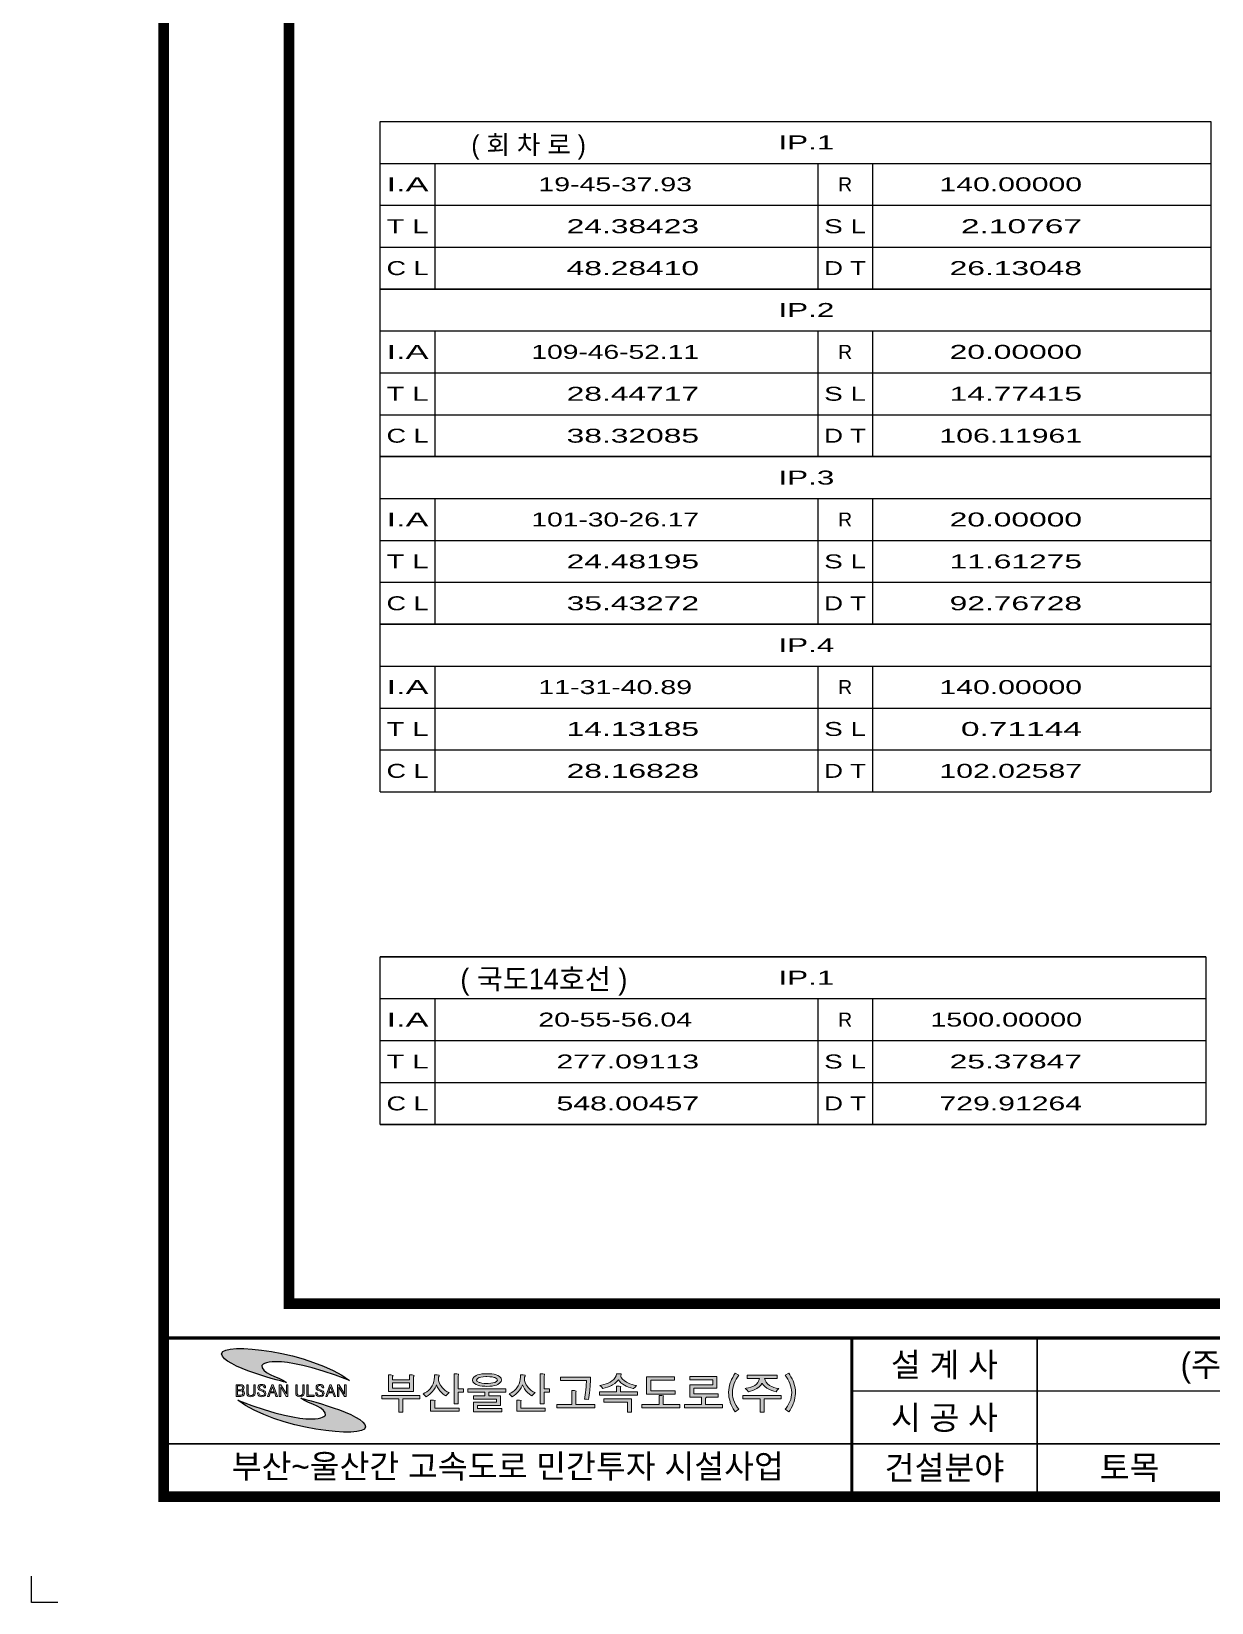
# Model space of a CAD drawing. Header units: millimetres. Extents: x 0 to 841, y 0 to 594.
# Drawn here: x 0 to 223, y 0 to 297 of the extents above; entities that cross this region are included whole.
import ezdxf
from ezdxf.enums import TextEntityAlignment as Align

# ---------------------------------------------------------------- set-up
doc = ezdxf.new("R2010")
doc.units = ezdxf.units.MM
doc.header["$LTSCALE"] = 10
for name, color, linetype in [('CA-TABL-LIN1', 4, 'Continuous'), ('CA-TABL-LIN2', 1, 'Continuous'), ('CA-TABL-TEX1', 6, 'Continuous'), ('CA-TABL-TEX2', 3, 'Continuous'), ('CX-BORD', 3, 'Continuous'), ('CX-BORD-LIN1', 4, 'Continuous'), ('CX-BORD-LIN2', 3, 'Continuous'), ('CX-BORD-TEX2', 7, 'Continuous'), ('CX-BORD-TEX3', 6, 'Continuous'), ('CX-MISC', 2, 'Continuous'), ('CZ-LIN1', 7, 'Continuous')]:
    doc.layers.add(name, color=color, linetype=linetype)
doc.styles.add('GHG2', font='Dotum.ttf')
doc.styles.add('RP2', font='Dotum.ttf')
doc.styles.add('TB_TEXT', font='Dotum.ttf')
doc.styles.add('TB_WBTXT', font='Dotum.ttf')
doc.styles.add('TB_WMTXT', font='Dotum.ttf')

# ---------------------------------------------------------------- blocks, each defined once
blk = doc.blocks.new('CXGLOGO-EX흑백1')
h = blk.add_hatch(color=74)
edge = h.paths.add_edge_path()
edge.add_spline(control_points=[(3.24, 1.49), (1.67, 2.6), (-1.78, 3.37), (-1.38, 4.71), (-1.38, 4.71), (-1.38, 4.71), (0.38, 7.51), (15.15, 1.88)], knot_values=[0, 0, 0, 0, 0.25, 0.25, 0.25, 0.25, 0.5, 0.5, 0.5, 0.5], degree=3, periodic=0)
edge.add_spline(control_points=[(15.15, 1.88), (8, 7.3), (-8.94, 9.33), (-8.99, 6.91)], knot_values=[0.5, 0.5, 0.5, 0.5, 0.75, 0.75, 0.75, 0.75], degree=3, periodic=0)
edge.add_spline(control_points=[(-8.99, 6.91), (-9.03, 4.5), (3.24, 1.49), (3.24, 1.49)], knot_values=[0.75, 0.75, 0.75, 0.75, 1, 1, 1, 1], degree=3, periodic=0)
h = blk.add_hatch(color=256)
h.paths.add_polyline_path([(63.25, -2.21), (67.68, -2.21), (67.68, -4.14), (68.44, -4.14), (68.44, -1.6), (63.25, -1.6)])
h.paths.add_polyline_path([(74.44, -1.23), (74.5, -1.07), (74.18, -0.99), (73.66, -0.99), (73.66, -2.67), (70.41, -2.67), (70.41, -3.28), (77.61, -3.28), (77.61, -2.67), (74.41, -2.67), (74.41, -1.3)])
h.paths.add_polyline_path([(93.49, -1.61), (96.71, -1.61), (96.71, -0.99), (89.51, -0.99), (89.51, -1.61), (92.73, -1.61), (92.73, -4.14), (93.49, -4.14)])
h.paths.add_polyline_path([(98.53, -1.72), (98.37, -2.14), (98.33, -2.24), (98.14, -2.64), (97.91, -3.02), (97.66, -3.37), (97.51, -3.56), (98.15, -4.08), (98.41, -3.72), (98.64, -3.35), (98.84, -2.96), (99.02, -2.55), (99.1, -2.3), (99.23, -1.88), (99.33, -1.44), (99.4, -1.01), (99.43, -0.57), (99.43, -0.39), (99.41, 0.03), (99.35, 0.47), (99.26, 0.9), (99.13, 1.34), (99.11, 1.39), (98.97, 1.77), (98.79, 2.15), (98.58, 2.55), (98.35, 2.95), (98.16, 3.25), (97.51, 2.85), (97.76, 2.5), (97.99, 2.12), (98.19, 1.72), (98.35, 1.32), (98.51, 0.88), (98.62, 0.44), (98.69, 0.02), (98.72, -0.4), (98.72, -0.42), (98.7, -0.86), (98.63, -1.29)])
h.paths.add_polyline_path([(93.89, 1.53), (93.7, 1.9), (93.59, 2.25), (95.94, 2.25), (95.94, 2.86), (90.28, 2.86), (90.28, 2.25), (92.65, 2.25), (92.53, 1.84), (92.33, 1.47), (92.04, 1.16), (91.73, 0.92), (91.38, 0.74), (91, 0.59), (90.57, 0.47), (90.09, 0.38), (89.95, 0.36), (90.26, 0.07), (90.53, -0.26), (90.95, -0.16), (91.37, -0.02), (91.77, 0.15), (92.15, 0.37), (92.57, 0.66), (92.88, 0.96), (93.09, 1.27), (93.11, 1.32), (93.33, 1.02), (93.63, 0.73), (94.03, 0.44), (94.15, 0.37), (94.54, 0.16), (94.94, -0.02), (95.35, -0.17), (95.77, -0.28), (96, 0.01), (96.29, 0.32), (95.8, 0.42), (95.36, 0.55), (94.97, 0.7), (94.62, 0.88), (94.53, 0.93), (94.17, 1.21)])
h.paths.add_polyline_path([(86.94, -1.7), (87.06, -2.13), (87.12, -2.3), (87.28, -2.72), (87.46, -3.12), (87.67, -3.51), (87.91, -3.88), (88.06, -4.08), (88.71, -3.56), (88.44, -3.21), (88.2, -2.85), (87.98, -2.45), (87.89, -2.24), (87.73, -1.81), (87.61, -1.38), (87.54, -0.96), (87.51, -0.52), (87.51, -0.42), (87.53, -0.01), (87.6, 0.42), (87.7, 0.86), (87.85, 1.3), (87.85, 1.32), (88.03, 1.74), (88.24, 2.13), (88.46, 2.51), (88.71, 2.85), (88.05, 3.25), (87.8, 2.85), (87.57, 2.45), (87.37, 2.06), (87.21, 1.67), (87.1, 1.39), (86.97, 0.95), (86.88, 0.52), (86.82, 0.08), (86.8, -0.35), (86.8, -0.39), (86.81, -0.83), (86.86, -1.26)])
h.paths.add_polyline_path([(79.45, 1.02), (79.45, -1.26), (81.7, -1.26), (81.7, -2.67), (78.45, -2.67), (78.45, -3.28), (85.65, -3.28), (85.65, -2.67), (82.45, -2.67), (82.45, -1.49), (82.46, -1.45), (82.49, -1.41), (82.54, -1.33), (82.55, -1.26), (84.84, -1.26), (84.84, -0.65), (80.21, -0.65), (80.21, 0.42), (84.56, 0.42), (84.56, 2.62), (79.47, 2.62), (79.47, 2), (83.8, 2), (83.8, 1.02)])
h.paths.add_polyline_path([(76.55, 2.56), (71.31, 2.56), (71.31, -0.7), (76.71, -0.7), (76.71, -0.1), (72.08, -0.1), (72.08, 1.94), (76.55, 1.94)])
h.paths.add_polyline_path([(66.12, 0.8), (65.59, 0.8), (65.59, -0.3), (62.37, -0.3), (62.37, -0.9), (69.57, -0.9), (69.57, -0.3), (66.36, -0.3), (66.36, 0.47), (66.39, 0.55), (66.45, 0.71)])
h.paths.add_polyline_path([(66.51, 3.1), (66.13, 3.15), (65.62, 3.15), (65.55, 2.77), (65.38, 2.41), (65.1, 2.07), (64.75, 1.78), (64.42, 1.56), (64.06, 1.38), (63.66, 1.22), (63.23, 1.08), (62.77, 0.98), (62.49, 0.94), (62.76, 0.65), (63.01, 0.34), (63.46, 0.46), (63.9, 0.59), (64.3, 0.74), (64.68, 0.92), (64.87, 1.02), (65.3, 1.3), (65.63, 1.59), (65.88, 1.89), (65.96, 2.01), (66.16, 1.71), (66.45, 1.42), (66.83, 1.14), (67.1, 0.98), (67.47, 0.78), (67.87, 0.62), (68.3, 0.47), (68.73, 0.35), (68.84, 0.33), (69.11, 0.62), (69.42, 0.91), (68.98, 0.98), (68.55, 1.09), (68.14, 1.24), (67.74, 1.41), (67.49, 1.55), (67.05, 1.83), (66.72, 2.14), (66.5, 2.44), (66.43, 2.62), (66.42, 2.8), (66.49, 2.95)])
h.paths.add_polyline_path([(41.14, 1.3), (40.63, 1.32), (40.18, 1.37), (39.79, 1.46), (39.64, 1.51), (39.23, 1.76), (39.15, 1.95), (39.32, 2.24), (39.64, 2.4), (39.99, 2.5), (40.41, 2.56), (40.9, 2.59), (41.14, 2.6), (41.65, 2.58), (42.1, 2.53), (42.48, 2.44), (42.62, 2.4), (43.03, 2.16), (43.12, 1.95), (42.94, 1.67), (42.62, 1.51), (42.27, 1.41), (41.85, 1.34), (41.36, 1.3)], flags=16)
h.paths.add_polyline_path([(41.55, 3.14), (41.14, 3.15), (40.62, 3.13), (40.15, 3.09), (39.72, 3.01), (39.35, 2.9), (39.08, 2.79), (38.67, 2.52), (38.44, 2.21), (38.39, 1.95), (38.48, 1.6), (38.76, 1.31), (39.08, 1.12), (39.42, 0.98), (39.8, 0.87), (40.23, 0.8), (40.71, 0.76), (41.14, 0.75), (41.65, 0.76), (42.12, 0.81), (42.54, 0.89), (42.92, 1), (43.19, 1.12), (43.6, 1.39), (43.83, 1.7), (43.88, 1.95), (43.79, 2.3), (43.51, 2.6), (43.19, 2.79), (42.85, 2.92), (42.47, 3.03), (42.03, 3.1)])
h.paths.add_polyline_path([(47.59, -1.92), (47.27, -1.84), (46.75, -1.84), (46.75, -3.95), (52.12, -3.95), (52.12, -3.34), (47.52, -3.34), (47.52, -2.2), (47.52, -2.14), (47.55, -2.09)])
h.paths.add_polyline_path([(31.34, -1.92), (31.02, -1.84), (30.5, -1.84), (30.5, -3.95), (35.87, -3.95), (35.87, -3.34), (31.27, -3.34), (31.27, -2.2), (31.27, -2.14), (31.29, -2.09)])
h.paths.add_polyline_path([(42.94, -1.66), (42.94, -2.22), (38.57, -2.22), (38.57, -4.04), (43.94, -4.04), (43.94, -3.43), (39.33, -3.43), (39.33, -2.84), (43.7, -2.84), (43.7, -1.05), (41.51, -1.05), (41.51, -0.34), (44.73, -0.34), (44.73, 0.27), (37.53, 0.27), (37.53, -0.34), (40.75, -0.34), (40.75, -1.05), (38.57, -1.05), (38.57, -1.66)])
h.paths.add_polyline_path([(21.28, -0.99), (21.28, -1.61), (24.5, -1.61), (24.5, -4.14), (25.26, -4.14), (25.26, -1.61), (28.48, -1.61), (28.48, -0.99)])
h.paths.add_polyline_path([(51.7, 3.15), (51.16, 3.15), (51.16, -2.53), (51.92, -2.53), (51.92, -0.36), (52.98, -0.36), (52.98, 0.26), (51.92, 0.26), (51.92, 2.67), (51.94, 2.77), (51.98, 2.87), (52.02, 3.07)])
h.paths.add_polyline_path([(48.36, 2.89), (47.98, 2.94), (47.48, 2.94), (47.48, 2.49), (47.44, 2.06), (47.35, 1.64), (47.2, 1.23), (47.01, 0.84), (46.93, 0.69), (46.66, 0.31), (46.37, -0.01), (46.04, -0.29), (45.68, -0.5), (45.32, -0.65), (45.61, -0.92), (45.89, -1.23), (46.26, -0.98), (46.6, -0.71), (46.92, -0.41), (47.04, -0.28), (47.33, 0.08), (47.57, 0.45), (47.76, 0.83), (47.84, 1.05), (48.01, 0.66), (48.24, 0.28), (48.51, -0.08), (48.82, -0.41), (49.15, -0.7), (49.5, -0.96), (49.6, -1.02), (49.91, -0.72), (50.23, -0.43), (49.86, -0.27), (49.51, -0.04), (49.19, 0.26), (48.87, 0.62), (48.84, 0.66), (48.57, 1.07), (48.37, 1.48), (48.26, 1.87), (48.22, 2.19), (48.25, 2.48), (48.33, 2.7)])
h.paths.add_polyline_path([(35.45, 3.15), (34.91, 3.15), (34.91, -2.53), (35.67, -2.53), (35.67, -0.36), (36.73, -0.36), (36.73, 0.26), (35.67, 0.26), (35.67, 2.67), (35.69, 2.77), (35.73, 2.87), (35.77, 3.07)])
h.paths.add_polyline_path([(32.11, 2.89), (31.73, 2.94), (31.23, 2.94), (31.23, 2.49), (31.19, 2.06), (31.09, 1.64), (30.95, 1.23), (30.76, 0.84), (30.68, 0.69), (30.41, 0.31), (30.12, -0.01), (29.79, -0.29), (29.43, -0.5), (29.07, -0.65), (29.36, -0.92), (29.64, -1.23), (30.01, -0.98), (30.35, -0.71), (30.67, -0.41), (30.79, -0.28), (31.08, 0.08), (31.32, 0.45), (31.51, 0.83), (31.59, 1.05), (31.76, 0.66), (31.99, 0.28), (32.26, -0.08), (32.57, -0.41), (32.89, -0.7), (33.25, -0.96), (33.35, -1.02), (33.65, -0.72), (33.97, -0.43), (33.61, -0.27), (33.26, -0.04), (32.93, 0.26), (32.62, 0.62), (32.59, 0.66), (32.32, 1.07), (32.12, 1.48), (32.01, 1.87), (31.97, 2.19), (32, 2.48), (32.08, 2.7)])
h.paths.add_polyline_path([(26.51, 1.39), (26.51, 0.4), (23.29, 0.4), (23.29, 1.39)], flags=16)
h.paths.add_polyline_path([(27.32, 2.66), (27.37, 2.83), (27, 2.91), (26.51, 2.91), (26.51, 2), (23.29, 2), (23.29, 2.58), (23.3, 2.62), (23.33, 2.67), (23.39, 2.83), (22.99, 2.91), (22.53, 2.91), (22.53, -0.21), (27.28, -0.21), (27.28, 2.56), (27.29, 2.62)])
h.paths.add_polyline_path([(58, -0.14), (57.69, -0.06), (57.16, -0.06), (57.16, -2.67), (54.33, -2.67), (54.33, -3.28), (61.53, -3.28), (61.53, -2.67), (57.92, -2.67), (57.92, -0.45), (57.92, -0.39), (57.96, -0.32)])
h.paths.add_polyline_path([(60.7, 2.5), (55.01, 2.5), (55.01, 1.88), (59.93, 1.88), (59.93, 1.55), (59.9, 1.14), (59.86, 0.66), (59.82, 0.12), (59.76, -0.41), (59.7, -0.88), (59.65, -1.29), (59.59, -1.65), (59.59, -1.67), (59.95, -1.69), (60.35, -1.73), (60.41, -1.34), (60.46, -0.92), (60.51, -0.47), (60.56, 0.01), (60.58, 0.23), (60.62, 0.71), (60.65, 1.18), (60.67, 1.62), (60.69, 2.04), (60.7, 2.45)])
h = blk.add_hatch(color=256)
h.paths.add_polyline_path([(11.6, 0.69), (11.94, -0.26), (11.26, -0.26)], flags=16)
h.paths.add_polyline_path([(12.25, -1.14), (12.54, -1.14), (11.73, 1.06), (11.48, 1.06), (10.67, -1.14), (10.96, -1.14), (11.18, -0.49), (12.02, -0.49)])
h.paths.add_polyline_path([(1.54, -1.14), (0.73, 1.06), (0.48, 1.06), (-0.33, -1.14), (-0.04, -1.14), (0.19, -0.49), (1.03, -0.49), (1.25, -1.14)])
h.paths.add_polyline_path([(1.9, -1.14), (2.17, -1.14), (2.17, 0.61), (3.23, -1.14), (3.52, -1.14), (3.52, 1.06), (3.25, 1.06), (3.25, -0.65), (2.21, 1.06), (1.9, 1.06)])
h.paths.add_polyline_path([(5.3, -0.69), (5.27, -0.48), (5.27, 1.06), (5, 1.06), (5, -0.45), (5.03, -0.7), (5.1, -0.9), (5.16, -0.98), (5.32, -1.1), (5.52, -1.17), (5.77, -1.2), (5.79, -1.2), (6.04, -1.17), (6.25, -1.1), (6.41, -1), (6.41, -0.99), (6.53, -0.82), (6.59, -0.61), (6.6, -0.45), (6.6, 1.06), (6.33, 1.06), (6.33, -0.46), (6.29, -0.7), (6.19, -0.86), (6.01, -0.96), (5.79, -0.98), (5.55, -0.94), (5.4, -0.86)])
h.paths.add_polyline_path([(7.36, 1.06), (7.09, 1.06), (7.09, -1.14), (8.47, -1.14), (8.47, -0.93), (7.36, -0.93)])
h.paths.add_polyline_path([(10.02, 1.02), (9.81, 1.08), (9.56, 1.11), (9.56, 1.11), (9.3, 1.08), (9.1, 1.02), (9.01, 0.95), (8.88, 0.78), (8.84, 0.56), (8.84, 0.54), (8.88, 0.31), (9, 0.15), (9.13, 0.06), (9.37, -0.05), (9.48, -0.09), (9.53, -0.11), (9.76, -0.21), (9.83, -0.25), (10, -0.36), (10.06, -0.48), (10.08, -0.62), (10.02, -0.84), (9.94, -0.9), (9.76, -0.97), (9.57, -0.98), (9.32, -0.94), (9.17, -0.86), (9.07, -0.7), (9.04, -0.45), (8.77, -0.45), (8.8, -0.69), (8.87, -0.89), (8.94, -0.99), (9.1, -1.1), (9.31, -1.17), (9.56, -1.2), (9.57, -1.2), (9.84, -1.17), (10.04, -1.12), (10.15, -1.05), (10.28, -0.89), (10.34, -0.68), (10.35, -0.58), (10.32, -0.35), (10.21, -0.18), (10.18, -0.16), (10.05, -0.07), (9.82, 0.03), (9.65, 0.11), (9.38, 0.22), (9.22, 0.31), (9.21, 0.32), (9.13, 0.51), (9.13, 0.57), (9.2, 0.78), (9.25, 0.82), (9.45, 0.89), (9.55, 0.9), (9.78, 0.85), (9.9, 0.77), (10.02, 0.59), (10.05, 0.47), (10.32, 0.47), (10.28, 0.71), (10.17, 0.89), (10.17, 0.9)])
h.paths.add_polyline_path([(12.89, -1.14), (13.16, -1.14), (13.16, 0.61), (14.23, -1.14), (14.52, -1.14), (14.52, 1.06), (14.24, 1.06), (14.24, -0.65), (13.2, 1.06), (12.89, 1.06)])
h.paths.add_polyline_path([(0.27, -0.26), (0.61, 0.69), (0.95, -0.26)], flags=16)
h.paths.add_polyline_path([(-5.98, 0.11), (-5.98, 0.84), (-5.48, 0.84), (-5.24, 0.81), (-5.13, 0.75), (-5.04, 0.57), (-5.04, 0.49), (-5.09, 0.27), (-5.16, 0.19), (-5.34, 0.12), (-5.5, 0.11)], flags=16)
h.paths.add_polyline_path([(-5.98, -0.93), (-5.98, -0.1), (-5.44, -0.1), (-5.2, -0.13), (-5.1, -0.17), (-4.98, -0.33), (-4.96, -0.52), (-5.01, -0.75), (-5.09, -0.85), (-5.27, -0.92), (-5.44, -0.93)], flags=16)
h.paths.add_polyline_path([(-5.12, 1.02), (-5.35, 1.06), (-5.4, 1.06), (-6.25, 1.06), (-6.25, -1.14), (-5.37, -1.14), (-5.12, -1.12), (-4.92, -1.05), (-4.85, -0.99), (-4.74, -0.83), (-4.69, -0.61), (-4.68, -0.52), (-4.72, -0.28), (-4.81, -0.13), (-4.98, 0), (-5.07, 0.03), (-4.88, 0.15), (-4.85, 0.19), (-4.77, 0.39), (-4.76, 0.5), (-4.8, 0.72), (-4.92, 0.9), (-4.94, 0.91)])
h.paths.add_polyline_path([(-3.97, -0.69), (-3.99, -0.48), (-3.99, 1.06), (-4.26, 1.06), (-4.26, -0.45), (-4.24, -0.7), (-4.16, -0.9), (-4.1, -0.98), (-3.95, -1.1), (-3.74, -1.17), (-3.49, -1.2), (-3.48, -1.2), (-3.22, -1.17), (-3.01, -1.1), (-2.86, -1), (-2.85, -0.99), (-2.74, -0.82), (-2.68, -0.61), (-2.66, -0.45), (-2.66, 1.06), (-2.94, 1.06), (-2.94, -0.46), (-2.97, -0.7), (-3.08, -0.86), (-3.26, -0.96), (-3.47, -0.98), (-3.72, -0.94), (-3.87, -0.86)])
h.paths.add_polyline_path([(-0.83, 0.9), (-0.97, 1.02), (-1.18, 1.08), (-1.44, 1.11), (-1.69, 1.08), (-1.89, 1.02), (-1.98, 0.95), (-2.11, 0.78), (-2.16, 0.56), (-2.16, 0.54), (-2.12, 0.31), (-2, 0.15), (-1.86, 0.06), (-1.63, -0.05), (-1.52, -0.09), (-1.47, -0.11), (-1.24, -0.21), (-1.17, -0.25), (-1, -0.36), (-0.93, -0.48), (-0.92, -0.62), (-0.97, -0.84), (-1.05, -0.9), (-1.23, -0.97), (-1.42, -0.98), (-1.67, -0.94), (-1.82, -0.86), (-1.92, -0.7), (-1.96, -0.45), (-2.22, -0.45), (-2.2, -0.69), (-2.12, -0.89), (-2.05, -0.99), (-1.89, -1.1), (-1.69, -1.17), (-1.43, -1.2), (-1.42, -1.2), (-1.16, -1.17), (-0.96, -1.12), (-0.85, -1.05), (-0.71, -0.89), (-0.65, -0.68), (-0.64, -0.58), (-0.68, -0.35), (-0.79, -0.18), (-0.81, -0.16), (-0.95, -0.07), (-1.17, 0.03), (-1.35, 0.11), (-1.61, 0.22), (-1.77, 0.31), (-1.78, 0.32), (-1.86, 0.51), (-1.86, 0.57), (-1.79, 0.78), (-1.74, 0.82), (-1.55, 0.89), (-1.44, 0.9), (-1.22, 0.85), (-1.09, 0.77), (-0.97, 0.59), (-0.95, 0.47), (-0.68, 0.47), (-0.72, 0.71), (-0.82, 0.89)])
h = blk.add_hatch(color=142)
edge = h.paths.add_edge_path()
edge.add_spline(control_points=[(18.21, -6.91), (18.25, -4.5), (5.98, -1.49), (5.98, -1.49)], knot_values=[0.75, 0.75, 0.75, 0.75, 1, 1, 1, 1], degree=3, periodic=0)
edge.add_spline(control_points=[(5.98, -1.49), (7.55, -2.6), (11, -3.37), (10.6, -4.71), (10.6, -4.71), (10.6, -4.71), (8.84, -7.51), (-5.93, -1.88)], knot_values=[0, 0, 0, 0, 0.25, 0.25, 0.25, 0.25, 0.5, 0.5, 0.5, 0.5], degree=3, periodic=0)
edge.add_spline(control_points=[(-5.93, -1.88), (1.22, -7.3), (18.17, -9.33), (18.21, -6.91)], knot_values=[0.5, 0.5, 0.5, 0.5, 0.75, 0.75, 0.75, 0.75], degree=3, periodic=0)
at = {"lineweight": 0}
for points in [[(35.45, 3.15), (34.91, 3.15), (34.91, -2.53), (35.67, -2.53), (35.67, -0.36), (36.73, -0.36), (36.73, 0.26), (35.67, 0.26), (35.67, 2.67), (35.69, 2.77), (35.73, 2.87), (35.77, 3.07)], [(41.55, 3.14), (41.14, 3.15), (40.62, 3.13), (40.15, 3.09), (39.72, 3.01), (39.35, 2.9), (39.08, 2.79), (38.67, 2.52), (38.44, 2.21), (38.39, 1.95), (38.48, 1.6), (38.76, 1.31), (39.08, 1.12), (39.42, 0.98), (39.8, 0.87), (40.23, 0.8), (40.71, 0.76), (41.14, 0.75), (41.65, 0.76), (42.12, 0.81), (42.54, 0.89), (42.92, 1), (43.19, 1.12), (43.6, 1.39), (43.83, 1.7), (43.88, 1.95), (43.79, 2.3), (43.51, 2.6), (43.19, 2.79), (42.85, 2.92), (42.47, 3.03), (42.03, 3.1)], [(51.7, 3.15), (51.16, 3.15), (51.16, -2.53), (51.92, -2.53), (51.92, -0.36), (52.98, -0.36), (52.98, 0.26), (51.92, 0.26), (51.92, 2.67), (51.94, 2.77), (51.98, 2.87), (52.02, 3.07)], [(66.51, 3.1), (66.13, 3.15), (65.62, 3.15), (65.55, 2.77), (65.38, 2.41), (65.1, 2.07), (64.75, 1.78), (64.42, 1.56), (64.06, 1.38), (63.66, 1.22), (63.23, 1.08), (62.77, 0.98), (62.49, 0.94), (62.76, 0.65), (63.01, 0.34), (63.46, 0.46), (63.9, 0.59), (64.3, 0.74), (64.68, 0.92), (64.87, 1.02), (65.3, 1.3), (65.63, 1.59), (65.88, 1.89), (65.96, 2.01), (66.16, 1.71), (66.45, 1.42), (66.83, 1.14), (67.1, 0.98), (67.47, 0.78), (67.87, 0.62), (68.3, 0.47), (68.73, 0.35), (68.84, 0.33), (69.11, 0.62), (69.42, 0.91), (68.98, 0.98), (68.55, 1.09), (68.14, 1.24), (67.74, 1.41), (67.49, 1.55), (67.05, 1.83), (66.72, 2.14), (66.5, 2.44), (66.43, 2.62), (66.42, 2.8), (66.49, 2.95)], [(86.94, -1.7), (87.06, -2.13), (87.12, -2.3), (87.28, -2.72), (87.46, -3.12), (87.67, -3.51), (87.91, -3.88), (88.06, -4.08), (88.71, -3.56), (88.44, -3.21), (88.2, -2.85), (87.98, -2.45), (87.89, -2.24), (87.73, -1.81), (87.61, -1.38), (87.54, -0.96), (87.51, -0.52), (87.51, -0.42), (87.53, -0.01), (87.6, 0.42), (87.7, 0.86), (87.85, 1.3), (87.85, 1.32), (88.03, 1.74), (88.24, 2.13), (88.46, 2.51), (88.71, 2.85), (88.05, 3.25), (87.8, 2.85), (87.57, 2.45), (87.37, 2.06), (87.21, 1.67), (87.1, 1.39), (86.97, 0.95), (86.88, 0.52), (86.82, 0.08), (86.8, -0.35), (86.8, -0.39), (86.81, -0.83), (86.86, -1.26)], [(98.53, -1.72), (98.37, -2.14), (98.33, -2.24), (98.14, -2.64), (97.91, -3.02), (97.66, -3.37), (97.51, -3.56), (98.15, -4.08), (98.41, -3.72), (98.64, -3.35), (98.84, -2.96), (99.02, -2.55), (99.1, -2.3), (99.23, -1.88), (99.33, -1.44), (99.4, -1.01), (99.43, -0.57), (99.43, -0.39), (99.41, 0.03), (99.35, 0.47), (99.26, 0.9), (99.13, 1.34), (99.11, 1.39), (98.97, 1.77), (98.79, 2.15), (98.58, 2.55), (98.35, 2.95), (98.16, 3.25), (97.51, 2.85), (97.76, 2.5), (97.99, 2.12), (98.19, 1.72), (98.35, 1.32), (98.51, 0.88), (98.62, 0.44), (98.69, 0.02), (98.72, -0.4), (98.72, -0.42), (98.7, -0.86), (98.63, -1.29)], [(-5.12, 1.02), (-5.35, 1.06), (-5.4, 1.06), (-6.25, 1.06), (-6.25, -1.14), (-5.37, -1.14), (-5.12, -1.12), (-4.92, -1.05), (-4.85, -0.99), (-4.74, -0.83), (-4.69, -0.61), (-4.68, -0.52), (-4.72, -0.28), (-4.81, -0.13), (-4.98, 0), (-5.07, 0.03), (-4.88, 0.15), (-4.85, 0.19), (-4.77, 0.39), (-4.76, 0.5), (-4.8, 0.72), (-4.92, 0.9), (-4.94, 0.91)], [(-5.98, 0.11), (-5.98, 0.84), (-5.48, 0.84), (-5.24, 0.81), (-5.13, 0.75), (-5.04, 0.57), (-5.04, 0.49), (-5.09, 0.27), (-5.16, 0.19), (-5.34, 0.12), (-5.5, 0.11)], [(-3.97, -0.69), (-3.99, -0.48), (-3.99, 1.06), (-4.26, 1.06), (-4.26, -0.45), (-4.24, -0.7), (-4.16, -0.9), (-4.1, -0.98), (-3.95, -1.1), (-3.74, -1.17), (-3.49, -1.2), (-3.48, -1.2), (-3.22, -1.17), (-3.01, -1.1), (-2.86, -1), (-2.85, -0.99), (-2.74, -0.82), (-2.68, -0.61), (-2.66, -0.45), (-2.66, 1.06), (-2.94, 1.06), (-2.94, -0.46), (-2.97, -0.7), (-3.08, -0.86), (-3.26, -0.96), (-3.47, -0.98), (-3.72, -0.94), (-3.87, -0.86)], [(-0.83, 0.9), (-0.97, 1.02), (-1.18, 1.08), (-1.44, 1.11), (-1.69, 1.08), (-1.89, 1.02), (-1.98, 0.95), (-2.11, 0.78), (-2.16, 0.56), (-2.16, 0.54), (-2.12, 0.31), (-2, 0.15), (-1.86, 0.06), (-1.63, -0.05), (-1.52, -0.09), (-1.47, -0.11), (-1.24, -0.21), (-1.17, -0.25), (-1, -0.36), (-0.93, -0.48), (-0.92, -0.62), (-0.97, -0.84), (-1.05, -0.9), (-1.23, -0.97), (-1.42, -0.98), (-1.67, -0.94), (-1.82, -0.86), (-1.92, -0.7), (-1.96, -0.45), (-1.96, -0.45), (-2.22, -0.45), (-2.2, -0.69), (-2.12, -0.89), (-2.05, -0.99), (-1.89, -1.1), (-1.69, -1.17), (-1.43, -1.2), (-1.42, -1.2), (-1.16, -1.17), (-0.96, -1.12), (-0.85, -1.05), (-0.71, -0.89), (-0.65, -0.68), (-0.64, -0.58), (-0.68, -0.35), (-0.79, -0.18), (-0.81, -0.16), (-0.95, -0.07), (-1.17, 0.03), (-1.35, 0.11), (-1.61, 0.22), (-1.77, 0.31), (-1.78, 0.32), (-1.86, 0.51), (-1.86, 0.57), (-1.79, 0.78), (-1.74, 0.82), (-1.55, 0.89), (-1.44, 0.9), (-1.22, 0.85), (-1.09, 0.77), (-0.97, 0.59), (-0.95, 0.47), (-0.68, 0.47), (-0.72, 0.71), (-0.82, 0.89)], [(1.54, -1.14), (0.73, 1.06), (0.48, 1.06), (-0.33, -1.14), (-0.04, -1.14), (0.19, -0.49), (1.03, -0.49), (1.25, -1.14)], [(0.27, -0.26), (0.61, 0.69), (0.95, -0.26)], [(1.9, -1.14), (2.17, -1.14), (2.17, 0.61), (3.23, -1.14), (3.52, -1.14), (3.52, 1.06), (3.25, 1.06), (3.25, -0.65), (2.21, 1.06), (1.9, 1.06)], [(5.3, -0.69), (5.27, -0.48), (5.27, 1.06), (5, 1.06), (5, -0.45), (5.03, -0.7), (5.1, -0.9), (5.16, -0.98), (5.32, -1.1), (5.52, -1.17), (5.77, -1.2), (5.79, -1.2), (6.04, -1.17), (6.25, -1.1), (6.41, -1), (6.41, -0.99), (6.53, -0.82), (6.59, -0.61), (6.6, -0.45), (6.6, 1.06), (6.33, 1.06), (6.33, -0.46), (6.29, -0.7), (6.19, -0.86), (6.01, -0.96), (5.79, -0.98), (5.55, -0.94), (5.4, -0.86)], [(7.36, 1.06), (7.09, 1.06), (7.09, -1.14), (8.47, -1.14), (8.47, -0.93), (7.36, -0.93)], [(10.02, 1.02), (9.81, 1.08), (9.56, 1.11), (9.56, 1.11), (9.3, 1.08), (9.1, 1.02), (9.01, 0.95), (8.88, 0.78), (8.84, 0.56), (8.84, 0.54), (8.88, 0.31), (9, 0.15), (9.13, 0.06), (9.37, -0.05), (9.48, -0.09), (9.53, -0.11), (9.76, -0.21), (9.83, -0.25), (10, -0.36), (10.06, -0.48), (10.08, -0.62), (10.02, -0.84), (9.94, -0.9), (9.76, -0.97), (9.57, -0.98), (9.32, -0.94), (9.17, -0.86), (9.07, -0.7), (9.04, -0.45), (9.04, -0.45), (8.77, -0.45), (8.8, -0.69), (8.87, -0.89), (8.94, -0.99), (9.1, -1.1), (9.31, -1.17), (9.56, -1.2), (9.57, -1.2), (9.84, -1.17), (10.04, -1.12), (10.15, -1.05), (10.28, -0.89), (10.34, -0.68), (10.35, -0.58), (10.32, -0.35), (10.21, -0.18), (10.18, -0.16), (10.05, -0.07), (9.82, 0.03), (9.65, 0.11), (9.38, 0.22), (9.22, 0.31), (9.21, 0.32), (9.13, 0.51), (9.13, 0.57), (9.2, 0.78), (9.25, 0.82), (9.45, 0.89), (9.55, 0.9), (9.78, 0.85), (9.9, 0.77), (10.02, 0.59), (10.05, 0.47), (10.32, 0.47), (10.28, 0.71), (10.17, 0.89), (10.17, 0.9)], [(12.25, -1.14), (12.54, -1.14), (11.73, 1.06), (11.48, 1.06), (10.67, -1.14), (10.96, -1.14), (11.18, -0.49), (12.02, -0.49)], [(11.6, 0.69), (11.94, -0.26), (11.26, -0.26)], [(12.89, -1.14), (13.16, -1.14), (13.16, 0.61), (14.23, -1.14), (14.52, -1.14), (14.52, 1.06), (14.24, 1.06), (14.24, -0.65), (13.2, 1.06), (12.89, 1.06)], [(27.32, 2.66), (27.37, 2.83), (27, 2.91), (26.51, 2.91), (26.51, 2), (23.29, 2), (23.29, 2.58), (23.3, 2.62), (23.33, 2.67), (23.39, 2.83), (22.99, 2.91), (22.53, 2.91), (22.53, -0.21), (27.28, -0.21), (27.28, 2.56), (27.29, 2.62)], [(26.51, 1.39), (26.51, 0.4), (23.29, 0.4), (23.29, 1.39)], [(32.11, 2.89), (31.73, 2.94), (31.23, 2.94), (31.23, 2.49), (31.19, 2.06), (31.09, 1.64), (30.95, 1.23), (30.76, 0.84), (30.68, 0.69), (30.41, 0.31), (30.12, -0.01), (29.79, -0.29), (29.43, -0.5), (29.07, -0.65), (29.36, -0.92), (29.64, -1.23), (30.01, -0.98), (30.35, -0.71), (30.67, -0.41), (30.79, -0.28), (31.08, 0.08), (31.32, 0.45), (31.51, 0.83), (31.59, 1.05), (31.76, 0.66), (31.99, 0.28), (32.26, -0.08), (32.57, -0.41), (32.89, -0.7), (33.25, -0.96), (33.35, -1.02), (33.65, -0.72), (33.97, -0.43), (33.61, -0.27), (33.26, -0.04), (32.93, 0.26), (32.62, 0.62), (32.59, 0.66), (32.32, 1.07), (32.12, 1.48), (32.01, 1.87), (31.97, 2.19), (32, 2.48), (32.08, 2.7)], [(42.94, -1.66), (42.94, -2.22), (38.57, -2.22), (38.57, -4.04), (43.94, -4.04), (43.94, -3.43), (39.33, -3.43), (39.33, -2.84), (43.7, -2.84), (43.7, -1.05), (41.51, -1.05), (41.51, -0.34), (44.73, -0.34), (44.73, 0.27), (37.53, 0.27), (37.53, -0.34), (40.75, -0.34), (40.75, -1.05), (38.57, -1.05), (38.57, -1.66)], [(41.14, 1.3), (40.63, 1.32), (40.18, 1.37), (39.79, 1.46), (39.64, 1.51), (39.23, 1.76), (39.15, 1.95), (39.32, 2.24), (39.64, 2.4), (39.99, 2.5), (40.41, 2.56), (40.9, 2.59), (41.14, 2.6), (41.65, 2.58), (42.1, 2.53), (42.48, 2.44), (42.62, 2.4), (43.03, 2.16), (43.12, 1.95), (42.94, 1.67), (42.62, 1.51), (42.27, 1.41), (41.85, 1.34), (41.36, 1.3)], [(48.36, 2.89), (47.98, 2.94), (47.48, 2.94), (47.48, 2.49), (47.44, 2.06), (47.35, 1.64), (47.2, 1.23), (47.01, 0.84), (46.93, 0.69), (46.66, 0.31), (46.37, -0.01), (46.04, -0.29), (45.68, -0.5), (45.32, -0.65), (45.61, -0.92), (45.89, -1.23), (46.26, -0.98), (46.6, -0.71), (46.92, -0.41), (47.04, -0.28), (47.33, 0.08), (47.57, 0.45), (47.76, 0.83), (47.84, 1.05), (48.01, 0.66), (48.24, 0.28), (48.51, -0.08), (48.82, -0.41), (49.15, -0.7), (49.5, -0.96), (49.6, -1.02), (49.91, -0.72), (50.23, -0.43), (49.86, -0.27), (49.51, -0.04), (49.19, 0.26), (48.87, 0.62), (48.84, 0.66), (48.57, 1.07), (48.37, 1.48), (48.26, 1.87), (48.22, 2.19), (48.25, 2.48), (48.33, 2.7)], [(60.7, 2.5), (55.01, 2.5), (55.01, 1.88), (59.93, 1.88), (59.93, 1.55), (59.9, 1.14), (59.86, 0.66), (59.82, 0.12), (59.76, -0.41), (59.7, -0.88), (59.65, -1.29), (59.59, -1.65), (59.59, -1.67), (59.95, -1.69), (60.35, -1.73), (60.41, -1.34), (60.46, -0.92), (60.51, -0.47), (60.56, 0.01), (60.58, 0.23), (60.62, 0.71), (60.65, 1.18), (60.67, 1.62), (60.69, 2.04), (60.7, 2.45)], [(66.12, 0.8), (65.59, 0.8), (65.59, -0.3), (62.37, -0.3), (62.37, -0.9), (69.57, -0.9), (69.57, -0.3), (66.36, -0.3), (66.36, 0.47), (66.39, 0.55), (66.45, 0.71)], [(76.55, 2.56), (71.31, 2.56), (71.31, -0.7), (76.71, -0.7), (76.71, -0.1), (72.08, -0.1), (72.08, 1.94), (76.55, 1.94)], [(79.45, 1.02), (79.45, -1.26), (81.7, -1.26), (81.7, -2.67), (78.45, -2.67), (78.45, -3.28), (85.65, -3.28), (85.65, -2.67), (82.45, -2.67), (82.45, -1.49), (82.46, -1.45), (82.49, -1.41), (82.54, -1.33), (82.55, -1.26), (84.84, -1.26), (84.84, -0.65), (80.21, -0.65), (80.21, 0.42), (84.56, 0.42), (84.56, 2.62), (79.47, 2.62), (79.47, 2), (83.8, 2), (83.8, 1.02)], [(93.89, 1.53), (93.7, 1.9), (93.59, 2.25), (95.94, 2.25), (95.94, 2.86), (90.28, 2.86), (90.28, 2.25), (92.65, 2.25), (92.53, 1.84), (92.33, 1.47), (92.04, 1.16), (91.73, 0.92), (91.38, 0.74), (91, 0.59), (90.57, 0.47), (90.09, 0.38), (89.95, 0.36), (90.26, 0.07), (90.53, -0.26), (90.95, -0.16), (91.37, -0.02), (91.77, 0.15), (92.15, 0.37), (92.57, 0.66), (92.88, 0.96), (93.09, 1.27), (93.11, 1.32), (93.33, 1.02), (93.63, 0.73), (94.03, 0.44), (94.15, 0.37), (94.54, 0.16), (94.94, -0.02), (95.35, -0.17), (95.77, -0.28), (96, 0.01), (96.29, 0.32), (95.8, 0.42), (95.36, 0.55), (94.97, 0.7), (94.62, 0.88), (94.53, 0.93), (94.17, 1.21)], [(-5.98, -0.93), (-5.98, -0.1), (-5.44, -0.1), (-5.2, -0.13), (-5.1, -0.17), (-4.98, -0.33), (-4.96, -0.52), (-5.01, -0.75), (-5.09, -0.85), (-5.27, -0.92), (-5.44, -0.93)], [(21.28, -0.99), (21.28, -1.61), (24.5, -1.61), (24.5, -4.14), (25.26, -4.14), (25.26, -1.61), (28.48, -1.61), (28.48, -0.99)], [(31.34, -1.92), (31.02, -1.84), (30.5, -1.84), (30.5, -3.95), (35.87, -3.95), (35.87, -3.34), (31.27, -3.34), (31.27, -2.2), (31.27, -2.14), (31.29, -2.09)], [(47.59, -1.92), (47.27, -1.84), (46.75, -1.84), (46.75, -3.95), (52.12, -3.95), (52.12, -3.34), (47.52, -3.34), (47.52, -2.2), (47.52, -2.14), (47.55, -2.09)], [(58, -0.14), (57.69, -0.06), (57.16, -0.06), (57.16, -2.67), (54.33, -2.67), (54.33, -3.28), (61.53, -3.28), (61.53, -2.67), (57.92, -2.67), (57.92, -0.45), (57.92, -0.39), (57.96, -0.32)], [(63.25, -2.21), (67.68, -2.21), (67.68, -4.14), (68.44, -4.14), (68.44, -1.6), (63.25, -1.6)], [(74.44, -1.23), (74.5, -1.07), (74.18, -0.99), (73.66, -0.99), (73.66, -2.67), (70.41, -2.67), (70.41, -3.28), (77.61, -3.28), (77.61, -2.67), (74.41, -2.67), (74.41, -1.3)], [(93.49, -1.61), (96.71, -1.61), (96.71, -0.99), (89.51, -0.99), (89.51, -1.61), (92.73, -1.61), (92.73, -4.14), (93.49, -4.14)]]:
    blk.add_lwpolyline(points, close=True, dxfattribs=at)
blk.add_lwpolyline([(-1.44, 1.11), (-1.44, 1.11)], dxfattribs=at)
at = {"color": 74}
blk.add_open_spline([(3.24, 1.49), (1.67, 2.6), (-1.78, 3.37), (-1.38, 4.71), (-1.38, 4.71), (-1.38, 4.71), (0.38, 7.51), (15.15, 1.88), (15.15, 1.88), (8, 7.3), (-8.94, 9.33), (-8.99, 6.91), (-8.99, 6.91), (-9.03, 4.5), (3.24, 1.49), (3.24, 1.49)], degree=3, knots=[0, 0, 0, 0, 0.25, 0.25, 0.25, 0.25, 0.5, 0.5, 0.5, 0.5, 0.75, 0.75, 0.75, 0.75, 1, 1, 1, 1], dxfattribs=at)
at = {"color": 142}
blk.add_open_spline([(5.98, -1.49), (7.55, -2.6), (11, -3.37), (10.6, -4.71), (10.6, -4.71), (10.6, -4.71), (8.84, -7.51), (-5.93, -1.88), (-5.93, -1.88), (1.22, -7.3), (18.17, -9.33), (18.21, -6.91), (18.21, -6.91), (18.25, -4.5), (5.98, -1.49), (5.98, -1.49)], degree=3, knots=[0, 0, 0, 0, 0.25, 0.25, 0.25, 0.25, 0.5, 0.5, 0.5, 0.5, 0.75, 0.75, 0.75, 0.75, 1, 1, 1, 1], dxfattribs=at)
blk = doc.blocks.new('CXBLKA1-KHCA-부산~울산409_K2H')
at = {"layer": 'CX-BORD-LIN1', "const_width": 2}
blk.add_lwpolyline([(821, 20), (25, 20), (25, 574), (821, 574)], close=True, dxfattribs=at)
at = {"layer": 'CX-BORD-LIN1'}
for points, const_width in [([(821, 50), (25, 50)], 0.6), ([(155, 20), (155, 50)], 0.6), ([(190, 20), (190, 50)], 0.3)]:
    blk.add_lwpolyline(points, dxfattribs=dict(at, const_width=const_width))
at = {"layer": 'CX-BORD-LIN2', "const_width": 0.3}
for points in [[(295, 40), (155, 40)], [(295, 30), (25, 30)]]:
    blk.add_lwpolyline(points, dxfattribs=at)
at = {"layer": 'CX-MISC'}
blk.add_lwpolyline([(5, 0), (0, 0), (0, 5)], dxfattribs=at)
blk.add_blockref('CXGLOGO-EX흑백1', (44.93, 40.12), dxfattribs=at)
at = {"layer": 'CX-BORD-LIN1', "style": 'TB_TEXT'}
for tag, height, p in [('TR_RNUM4', 3, (310.11, 46.64)), ('TR_RDAT4', 3.5, (342.5, 47)), ('TR_DGN4', 3.5, (484.12, 47)), ('TR_CHK4', 3.5, (524.12, 47)), ('TR_APP4', 3.5, (564.12, 47)), ('TR_RNUM3', 3, (310.11, 40.64)), ('TR_RDAT3', 3.5, (342.5, 41)), ('TR_DGN3', 3.5, (484.12, 41)), ('TR_CHK3', 3.5, (524.12, 41)), ('TR_APP3', 3.5, (564.12, 41)), ('TR_RNUM2', 3, (310.11, 34.64)), ('TR_RDAT2', 3.5, (342.5, 35)), ('TR_DGN2', 3.5, (484.12, 35)), ('TR_CHK2', 3.5, (524.12, 35)), ('TR_APP2', 3.5, (564.12, 35)), ('TR_RNUM1', 3, (310.11, 28.64)), ('TR_RDAT1', 3.5, (342.5, 29)), ('TR_DGN1', 3.5, (484.12, 29)), ('TR_CHK1', 3.5, (524.12, 29)), ('TR_APP1', 3.5, (564.12, 29))]:
    blk.add_attdef(tag, text='', height=height, dxfattribs=at).set_placement(p, align=Align.MIDDLE_CENTER)
for tag, p in [('TR_RCON4', (367.3, 47)), ('TR_RCON3', (367.3, 41)), ('TR_RCON2', (367.3, 35)), ('TR_RCON1', (367.3, 29))]:
    blk.add_attdef(tag, text='', height=3.5, dxfattribs=at).set_placement(p, align=Align.MIDDLE_LEFT)
at = {"layer": 'CX-BORD-LIN2', "style": 'TB_TEXT'}
blk.add_attdef('TD_VERSION', text='', height=3, rotation=90, dxfattribs=at).set_placement((825.5, 68.01), align=Align.MIDDLE_CENTER)
at = {"layer": 'CX-BORD-TEX2', "style": 'TB_WMTXT'}
for tag, height, p in [('TB_CNAME', 5, (40.34, 551.83)), ('TB_CSCOP', 4, (41.63, 543.83))]:
    blk.add_attdef(tag, text='', height=height, dxfattribs=at).set_placement(p, align=Align.BOTTOM_LEFT)
at = {"layer": 'CX-BORD-TEX2', "style": 'TB_WBTXT'}
for tag, height, p in [('TB_MTITIL', 10, (423, 553.33)), ('TB_STITL', 7, (423, 538.33))]:
    blk.add_attdef(tag, text='', height=height, dxfattribs=at).set_placement(p, align=Align.MIDDLE_CENTER)
at = {"layer": 'CX-BORD-TEX3', "style": 'TB_TEXT'}
for s, p in [('설 계 사', (172.5, 45)), ('시 공 사', (172.5, 35)), ('건설분야', (172.5, 25.53))]:
    blk.add_text(s, height=4.5, dxfattribs=at).set_placement(p, align=Align.MIDDLE)
for tag, height, p in [('TD_DCOMP', 4.5, (242.5, 45)), ('TD_CSECT', 4.5, (636, 45)), ('TD_DNAME_TOP', 4.5, (780, 45)), ('TD_DNAME_MAIN', 4.5, (780, 39.01)), ('TD_CCOMP', 4.5, (242.5, 35)), ('TD_HSCAL', 4.5, (651.7, 35.24)), ('TD_VSCAL', 4.5, (680.78, 35.24)), ('TD_DNAME_BOT', 3, (780, 33.65)), ('TD_CNAME', 4.5, (90, 25.75)), ('TD_FIELD', 4.5, (207.5, 25.53)), ('TD_CSTEP', 4.5, (278.24, 25.53)), ('TD_DWGCODE', 4.5, (666, 25.39)), ('TD_DWGNO', 4.5, (780, 25.39))]:
    blk.add_attdef(tag, text='', height=height, dxfattribs=at).set_placement(p, align=Align.MIDDLE_CENTER)
at = {"layer": 'CX-BORD-TEX3', "style": 'TB_TEXT', "width": 0.9}
blk.add_attdef('TD_CDIST', text='', height=4, dxfattribs=at).set_placement((681, 45), align=Align.MIDDLE_CENTER)

msp = doc.modelspace()

# ---------------------------------------------------------------- linework, layer by layer
at = {"layer": 'CA-TABL-LIN1', "linetype": 'Continuous'}
for p, q in [((65.9, 248.3), (65.9, 279.98)), ((65.9, 279.98), (222.86, 279.98)), ((222.86, 279.98), (222.86, 248.3)), ((65.9, 272.06), (222.86, 272.06)), ((65.9, 216.62), (65.9, 248.3)), ((65.9, 248.3), (222.86, 248.3)), ((65.9, 248.3), (222.86, 248.3)), ((222.86, 248.3), (65.9, 248.3)), ((222.86, 248.3), (222.86, 216.62)), ((65.9, 240.38), (222.86, 240.38)), ((65.9, 184.94), (65.9, 216.62)), ((65.9, 216.62), (222.86, 216.62)), ((65.9, 216.62), (222.86, 216.62)), ((222.86, 216.62), (65.9, 216.62)), ((222.86, 216.62), (222.86, 184.94)), ((65.9, 208.7), (222.86, 208.7)), ((65.9, 153.26), (65.9, 184.94)), ((65.9, 184.94), (222.86, 184.94)), ((65.9, 184.94), (222.86, 184.94)), ((222.86, 184.94), (65.9, 184.94)), ((222.86, 184.94), (222.86, 153.26)), ((65.9, 177.02), (222.86, 177.02)), ((65.9, 153.26), (222.86, 153.26)), ((65.9, 90.4), (65.9, 122.08)), ((65.9, 122.08), (221.92, 122.08)), ((65.9, 122.08), (221.92, 122.08)), ((221.92, 122.08), (65.9, 122.08)), ((221.92, 122.08), (221.92, 90.4)), ((65.9, 114.16), (221.92, 114.16)), ((65.9, 90.4), (154.94, 90.4)), ((65.9, 90.4), (221.92, 90.4)), ((221.92, 90.4), (65.9, 90.4)), ((65.9, 90.4), (221.92, 90.4))]:
    msp.add_line(p, q, dxfattribs=at)
at = {"layer": 'CA-TABL-LIN2', "linetype": 'Continuous'}
for p, q in [((76.22, 272.06), (76.22, 248.3)), ((148.58, 272.06), (148.58, 248.3)), ((158.9, 272.06), (158.9, 248.3)), ((65.9, 264.14), (222.86, 264.14)), ((65.9, 256.22), (222.86, 256.22)), ((76.22, 240.38), (76.22, 216.62)), ((148.58, 240.38), (148.58, 216.62)), ((158.9, 240.38), (158.9, 216.62)), ((65.9, 232.46), (222.86, 232.46)), ((65.9, 224.54), (222.86, 224.54)), ((76.22, 208.7), (76.22, 184.94)), ((148.58, 208.7), (148.58, 184.94)), ((158.9, 208.7), (158.9, 184.94)), ((65.9, 200.78), (222.86, 200.78)), ((65.9, 192.86), (222.86, 192.86)), ((76.22, 177.02), (76.22, 153.26)), ((148.58, 177.02), (148.58, 153.26)), ((158.9, 177.02), (158.9, 153.26)), ((65.9, 169.1), (222.86, 169.1)), ((65.9, 161.18), (222.86, 161.18)), ((76.22, 114.16), (76.22, 90.4)), ((148.58, 114.16), (148.58, 90.4)), ((158.9, 114.16), (158.9, 90.4)), ((65.9, 106.24), (221.92, 106.24)), ((65.9, 98.32), (221.92, 98.32))]:
    msp.add_line(p, q, dxfattribs=at)
at = {"layer": 'CZ-LIN1'}
msp.add_lwpolyline([(48.65, 541.03, 2, 2, 0), (48.65, 56.49, 2, 2, 0), (799.09, 56.49, 2, 2, 0), (799.09, 541.03, 2, 2, 0)], format="xyseb", close=True, dxfattribs=at)

# ---------------------------------------------------------------- block references
at = {"layer": 'CX-BORD'}
ref = msp.add_blockref('CXBLKA1-KHCA-부산~울산409_K2H', (0, 0), dxfattribs=at)
ref.add_attrib('TD_CNAME', '부산~울산간 고속도로 민간투자 시설사업', dxfattribs={"layer": 'CX-BORD-TEX3', "height": 4.5, "style": 'TB_TEXT'}).set_placement((90, 25.75), align=Align.MIDDLE_CENTER)
ref.add_attrib('TD_DCOMP', '(주) 태원코퍼레이션', dxfattribs={"layer": 'CX-BORD-TEX3', "height": 4.5, "style": 'TB_TEXT'}).set_placement((242.5, 45), align=Align.MIDDLE_CENTER)
ref.add_attrib('TD_FIELD', '토목', dxfattribs={"layer": 'CX-BORD-TEX3', "height": 4.5, "style": 'TB_TEXT'}).set_placement((207.5, 25.53), align=Align.MIDDLE_CENTER)

# ---------------------------------------------------------------- texts
at = {"layer": 'CA-TABL-TEX1', "style": 'GHG2'}
for s, height, p in [('( 회 차 로 )', 3.553, (83.12, 273.82)), ('( 국도14호선 )', 3.909, (81.04, 115.93))]:
    msp.add_text(s, height=height, dxfattribs=at).set_placement(p)
at = {"layer": 'CA-TABL-TEX1', "style": 'RP2', "width": 1.549133}
for s, p, p2 in [('IP.1', (141.14, 274.7), (151.7, 274.7)), ('IP.2', (141.14, 243.02), (151.7, 243.02)), ('IP.3', (141.14, 211.34), (151.7, 211.34)), ('IP.4', (141.14, 179.66), (151.7, 179.66)), ('IP.1', (141.14, 116.8), (151.7, 116.8))]:
    msp.add_text(s, height=2.64, dxfattribs=at).set_placement(p, p2, align=Align.FIT)
at = {"layer": 'CA-TABL-TEX2', "style": 'RP2'}
for s, width, p, p2 in [('I.A', 1.661157, (67.1, 266.78), (75.02, 266.78)), ('19-45-37.93', 1.273084, (95.78, 266.78), (124.82, 266.78)), ('19-45-37.93', 1.273084, (95.78, 266.78), (124.82, 266.78)), ('R', 1.077485, (152.42, 266.78), (155.06, 266.78)), ('   140.00000', 1.42968, (166.82, 266.78), (198.5, 266.78)), ('T L', 1.480911, (67.1, 258.86), (75.02, 258.86)), ('    24.38423', 1.491148, (94.46, 258.86), (126.14, 258.86)), ('S L', 1.426452, (149.78, 258.86), (157.7, 258.86)), ('     2.10767', 1.55814, (166.82, 258.86), (198.5, 258.86)), ('C L', 1.353121, (67.1, 250.94), (75.02, 250.94)), ('    48.28410', 1.491148, (94.46, 250.94), (126.14, 250.94)), ('D T', 1.315289, (149.78, 250.94), (157.7, 250.94)), ('    26.13048', 1.491148, (166.82, 250.94), (198.5, 250.94)), ('I.A', 1.661157, (67.1, 235.1), (75.02, 235.1)), ('109-46-52.11', 1.269777, (94.46, 235.1), (126.14, 235.1)), ('109-46-52.11', 1.269777, (94.46, 235.1), (126.14, 235.1)), ('R', 1.077485, (152.42, 235.1), (155.06, 235.1)), ('    20.00000', 1.491148, (166.82, 235.1), (198.5, 235.1)), ('T L', 1.480911, (67.1, 227.18), (75.02, 227.18)), ('    28.44717', 1.491148, (94.46, 227.18), (126.14, 227.18)), ('S L', 1.426452, (149.78, 227.18), (157.7, 227.18)), ('    14.77415', 1.491148, (166.82, 227.18), (198.5, 227.18)), ('C L', 1.353121, (67.1, 219.26), (75.02, 219.26)), ('    38.32085', 1.491148, (94.46, 219.26), (126.14, 219.26)), ('D T', 1.315289, (149.78, 219.26), (157.7, 219.26)), ('   106.11961', 1.42968, (166.82, 219.26), (198.5, 219.26)), ('I.A', 1.661157, (67.1, 203.42), (75.02, 203.42)), ('101-30-26.17', 1.269777, (94.46, 203.42), (126.14, 203.42)), ('101-30-26.17', 1.269777, (94.46, 203.42), (126.14, 203.42)), ('R', 1.077485, (152.42, 203.42), (155.06, 203.42)), ('    20.00000', 1.491148, (166.82, 203.42), (198.5, 203.42)), ('T L', 1.480911, (67.1, 195.5), (75.02, 195.5)), ('    24.48195', 1.491148, (94.46, 195.5), (126.14, 195.5)), ('S L', 1.426452, (149.78, 195.5), (157.7, 195.5)), ('    11.61275', 1.491148, (166.82, 195.5), (198.5, 195.5)), ('C L', 1.353121, (67.1, 187.58), (75.02, 187.58)), ('    35.43272', 1.491148, (94.46, 187.58), (126.14, 187.58)), ('D T', 1.315289, (149.78, 187.58), (157.7, 187.58)), ('    92.76728', 1.491148, (166.82, 187.58), (198.5, 187.58)), ('I.A', 1.661157, (67.1, 171.74), (75.02, 171.74)), ('11-31-40.89', 1.273084, (95.78, 171.74), (124.82, 171.74)), ('11-31-40.89', 1.273084, (95.78, 171.74), (124.82, 171.74)), ('R', 1.077485, (152.42, 171.74), (155.06, 171.74)), ('   140.00000', 1.42968, (166.82, 171.74), (198.5, 171.74)), ('T L', 1.480911, (67.1, 163.82), (75.02, 163.82)), ('    14.13185', 1.491148, (94.46, 163.82), (126.14, 163.82)), ('S L', 1.426452, (149.78, 163.82), (157.7, 163.82)), ('     0.71144', 1.55814, (166.82, 163.82), (198.5, 163.82)), ('C L', 1.353121, (67.1, 155.9), (75.02, 155.9)), ('    28.16828', 1.491148, (94.46, 155.9), (126.14, 155.9)), ('D T', 1.315289, (149.78, 155.9), (157.7, 155.9)), ('   102.02587', 1.42968, (166.82, 155.9), (198.5, 155.9)), ('I.A', 1.661157, (67.1, 108.88), (75.02, 108.88)), ('20-55-56.04', 1.273084, (95.78, 108.88), (124.82, 108.88)), ('20-55-56.04', 1.273084, (95.78, 108.88), (124.82, 108.88)), ('R', 1.077485, (152.42, 108.88), (155.06, 108.88)), ('  1500.00000', 1.373079, (166.82, 108.88), (198.5, 108.88)), ('T L', 1.480911, (67.1, 100.96), (75.02, 100.96)), ('   277.09113', 1.42968, (94.46, 100.96), (126.14, 100.96)), ('S L', 1.426452, (149.78, 100.96), (157.7, 100.96)), ('    25.37847', 1.491148, (166.82, 100.96), (198.5, 100.96)), ('C L', 1.353121, (67.1, 93.04), (75.02, 93.04)), ('   548.00457', 1.42968, (94.46, 93.04), (126.14, 93.04)), ('D T', 1.315289, (149.78, 93.04), (157.7, 93.04)), ('   729.91264', 1.42968, (166.82, 93.04), (198.5, 93.04))]:
    msp.add_text(s, height=2.64, dxfattribs=dict(at, width=width)).set_placement(p, p2, align=Align.FIT)

doc.saveas('drawing.dxf')
